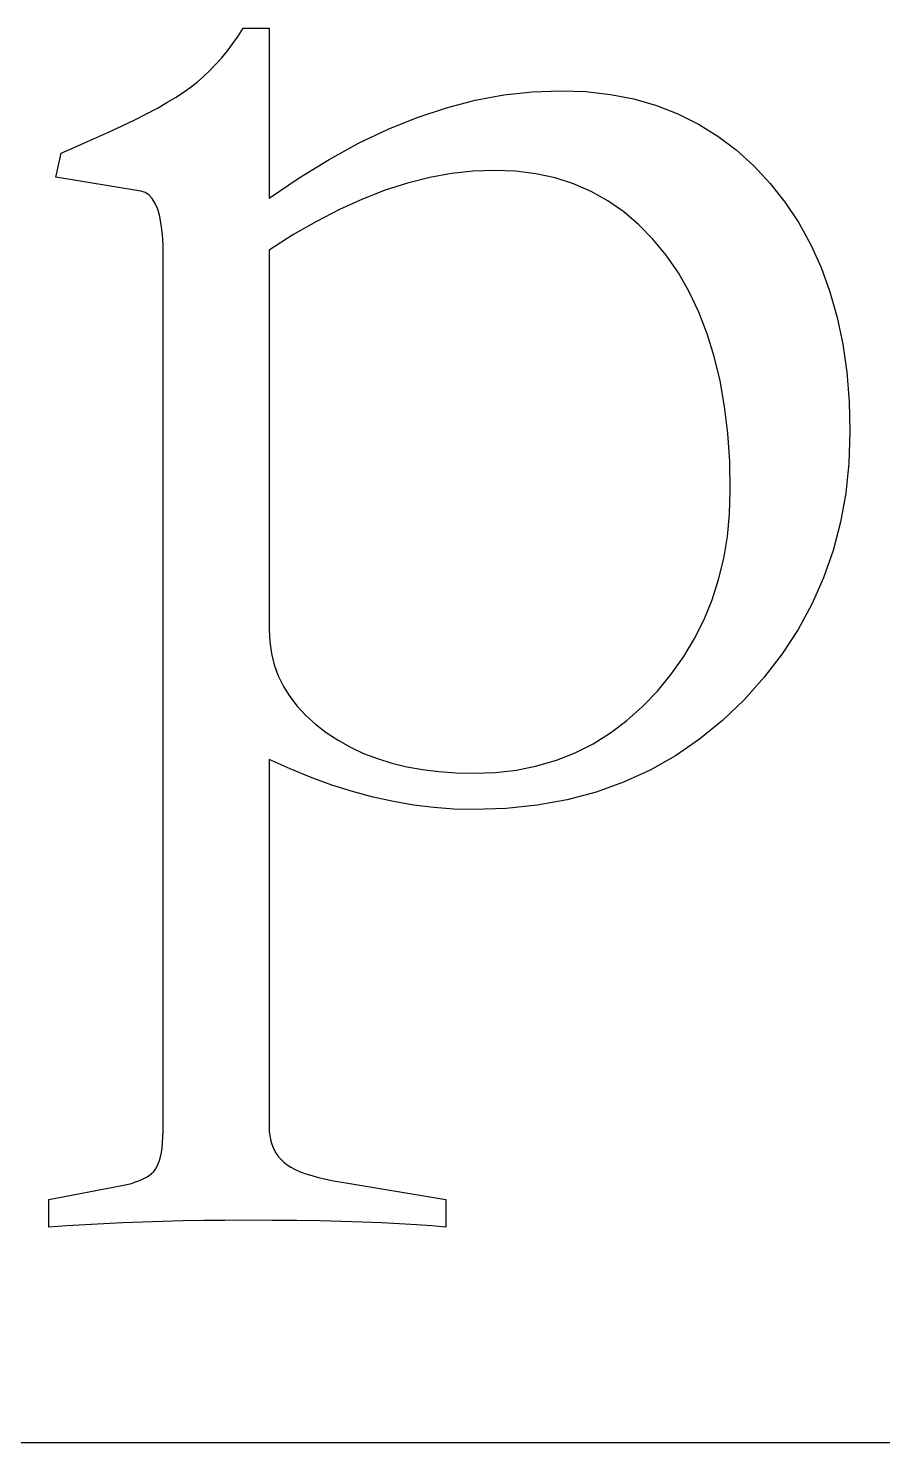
# Model space of a CAD drawing. Header units: millimetres. Extents: x -210 to 210, y -148 to 148.
# Drawn here: x -40.903 to -38.468, y -37.2 to -33.166 of the extents above; entities that cross this region are included whole.
import ezdxf

# ---------------------------------------------------------------- set-up
doc = ezdxf.new("R2010")
doc.units = ezdxf.units.MM
doc.layers.get('0').update_dxf_attribs({"lineweight": 18})

msp = doc.modelspace()

# ---------------------------------------------------------------- linework, layer by layer
at = {"color": 7, "lineweight": 30, "ltscale": 0.000650504}
msp.add_line((-40.3198, -33.21), (-40.305, -33.1886), dxfattribs=at)
at = {"color": 7, "lineweight": 30, "ltscale": 0.00065993}
msp.add_line((-40.305, -33.1886), (-40.2909, -33.1663), dxfattribs=at)
at = {"color": 7, "lineweight": 30, "ltscale": 0.001852}
msp.add_line((-40.2909, -33.1663), (-40.2168, -33.1663), dxfattribs=at)
at = {"color": 7, "lineweight": 30, "ltscale": 0.012106}
msp.add_line((-40.2168, -33.1663), (-40.2168, -33.6505), dxfattribs=at)
at = {"color": 7, "lineweight": 30, "ltscale": 0.000634138}
msp.add_line((-40.3513, -33.2501), (-40.3353, -33.2305), dxfattribs=at)
at = {"color": 7, "lineweight": 30, "ltscale": 0.000641786}
msp.add_line((-40.3353, -33.2305), (-40.3198, -33.21), dxfattribs=at)
at = {"color": 7, "lineweight": 30, "ltscale": 0.000622346}
msp.add_line((-40.3854, -33.2866), (-40.3681, -33.2688), dxfattribs=at)
at = {"color": 7, "lineweight": 30, "ltscale": 0.000627601}
msp.add_line((-40.3681, -33.2688), (-40.3513, -33.2501), dxfattribs=at)
at = {"color": 7, "lineweight": 30, "ltscale": 0.000615224}
msp.add_line((-40.4221, -33.3197), (-40.4035, -33.3036), dxfattribs=at)
at = {"color": 7, "lineweight": 30, "ltscale": 0.00061881}
msp.add_line((-40.4035, -33.3036), (-40.3854, -33.2866), dxfattribs=at)
at = {"color": 7, "lineweight": 30, "ltscale": 0.00064859}
msp.add_line((-40.4831, -33.3633), (-40.4613, -33.3491), dxfattribs=at)
at = {"color": 7, "lineweight": 30, "ltscale": 0.000612937}
msp.add_line((-40.4613, -33.3491), (-40.4414, -33.3348), dxfattribs=at)
at = {"color": 7, "lineweight": 30, "ltscale": 0.000613411}
msp.add_line((-40.4414, -33.3348), (-40.4221, -33.3197), dxfattribs=at)
at = {"color": 7, "lineweight": 30, "ltscale": 0.002074}
msp.add_line((-39.6295, -33.3717), (-39.5479, -33.3564), dxfattribs=at)
at = {"color": 7, "lineweight": 30, "ltscale": 0.002036}
msp.add_line((-39.5479, -33.3564), (-39.467, -33.3472), dxfattribs=at)
at = {"color": 7, "lineweight": 30, "ltscale": 0.00201}
for p, q in [((-39.467, -33.3472), (-39.3866, -33.3442)), ((-40.149, -33.7556), (-40.2168, -33.7987))]:
    msp.add_line(p, q, dxfattribs=at)
at = {"color": 7, "lineweight": 30, "ltscale": 0.001818}
msp.add_line((-39.3866, -33.3442), (-39.314, -33.3468), dxfattribs=at)
at = {"color": 7, "lineweight": 30, "ltscale": 0.001757}
msp.add_line((-39.314, -33.3468), (-39.2441, -33.3547), dxfattribs=at)
at = {"color": 7, "lineweight": 30, "ltscale": 0.001706}
msp.add_line((-39.2441, -33.3547), (-39.1772, -33.3679), dxfattribs=at)
at = {"color": 7, "lineweight": 30, "ltscale": 0.000863109}
msp.add_line((-40.5657, -33.41), (-40.5352, -33.3937), dxfattribs=at)
at = {"color": 7, "lineweight": 30, "ltscale": 0.00079122}
msp.add_line((-40.5352, -33.3937), (-40.5077, -33.3782), dxfattribs=at)
at = {"color": 7, "lineweight": 30, "ltscale": 0.000719313}
msp.add_line((-40.5077, -33.3782), (-40.4831, -33.3633), dxfattribs=at)
at = {"color": 7, "lineweight": 30, "ltscale": 0.002179}
for p, q in [((-39.7943, -33.4207), (-39.7116, -33.3932)), ((-38.5637, -34.2304), (-38.5615, -34.3176))]:
    msp.add_line(p, q, dxfattribs=at)
at = {"color": 7, "lineweight": 30, "ltscale": 0.002122}
msp.add_line((-39.7116, -33.3932), (-39.6295, -33.3717), dxfattribs=at)
at = {"color": 7, "lineweight": 30, "ltscale": 0.001668}
msp.add_line((-39.1772, -33.3679), (-39.1131, -33.3865), dxfattribs=at)
at = {"color": 7, "lineweight": 30, "ltscale": 0.001642}
msp.add_line((-39.1131, -33.3865), (-39.0519, -33.4102), dxfattribs=at)
at = {"color": 7, "lineweight": 30, "ltscale": 0.001009}
msp.add_line((-40.6354, -33.4446), (-40.5991, -33.4269), dxfattribs=at)
at = {"color": 7, "lineweight": 30, "ltscale": 0.000936005}
msp.add_line((-40.5991, -33.4269), (-40.5657, -33.41), dxfattribs=at)
at = {"color": 7, "lineweight": 30, "ltscale": 0.002247}
msp.add_line((-39.8776, -33.4544), (-39.7943, -33.4207), dxfattribs=at)
at = {"color": 7, "lineweight": 30, "ltscale": 0.00163}
msp.add_line((-39.0519, -33.4102), (-38.9935, -33.4393), dxfattribs=at)
at = {"color": 7, "lineweight": 30, "ltscale": 0.001632}
msp.add_line((-38.9935, -33.4393), (-38.938, -33.4737), dxfattribs=at)
at = {"color": 7, "lineweight": 30, "ltscale": 0.001155}
msp.add_line((-40.7167, -33.4819), (-40.6746, -33.4629), dxfattribs=at)
at = {"color": 7, "lineweight": 30, "ltscale": 0.001082}
msp.add_line((-40.6746, -33.4629), (-40.6354, -33.4446), dxfattribs=at)
at = {"color": 7, "lineweight": 30, "ltscale": 0.002322}
msp.add_line((-39.9615, -33.4943), (-39.8776, -33.4544), dxfattribs=at)
at = {"color": 7, "lineweight": 30, "ltscale": 0.001647}
msp.add_line((-38.938, -33.4737), (-38.8854, -33.5133), dxfattribs=at)
at = {"color": 7, "lineweight": 30, "ltscale": 0.001303}
msp.add_line((-40.8097, -33.522), (-40.7617, -33.5016), dxfattribs=at)
at = {"color": 7, "lineweight": 30, "ltscale": 0.001229}
msp.add_line((-40.7617, -33.5016), (-40.7167, -33.4819), dxfattribs=at)
at = {"color": 7, "lineweight": 30, "ltscale": 0.002405}
msp.add_line((-40.046, -33.5402), (-39.9615, -33.4943), dxfattribs=at)
at = {"color": 7, "lineweight": 30, "ltscale": 0.001676}
for p, q in [((-38.8854, -33.5133), (-38.8357, -33.5583)), ((-39.8219, -33.6078), (-39.8857, -33.6283))]:
    msp.add_line(p, q, dxfattribs=at)
at = {"color": 7, "lineweight": 30, "ltscale": 0.001769}
msp.add_line((-40.8245, -33.5912), (-40.8097, -33.522), dxfattribs=at)
at = {"color": 7, "lineweight": 30, "ltscale": 0.002494}
msp.add_line((-40.1311, -33.5923), (-40.046, -33.5402), dxfattribs=at)
at = {"color": 7, "lineweight": 30, "ltscale": 0.001718}
msp.add_line((-38.8357, -33.5583), (-38.7888, -33.6085), dxfattribs=at)
at = {"color": 7, "lineweight": 30, "ltscale": 0.006133}
msp.add_line((-40.5824, -33.6307), (-40.8245, -33.5912), dxfattribs=at)
at = {"color": 7, "lineweight": 30, "ltscale": 0.00259}
msp.add_line((-40.2168, -33.6505), (-40.1311, -33.5923), dxfattribs=at)
at = {"color": 7, "lineweight": 30, "ltscale": 0.001626}
msp.add_line((-39.7588, -33.5919), (-39.8219, -33.6078), dxfattribs=at)
at = {"color": 7, "lineweight": 30, "ltscale": 0.001583}
msp.add_line((-39.6965, -33.5805), (-39.7588, -33.5919), dxfattribs=at)
at = {"color": 7, "lineweight": 30, "ltscale": 0.001545}
msp.add_line((-39.6351, -33.5737), (-39.6965, -33.5805), dxfattribs=at)
at = {"color": 7, "lineweight": 30, "ltscale": 0.001519}
msp.add_line((-39.5744, -33.5715), (-39.6351, -33.5737), dxfattribs=at)
at = {"color": 7, "lineweight": 30, "ltscale": 0.001502}
msp.add_line((-39.5144, -33.5739), (-39.5744, -33.5715), dxfattribs=at)
at = {"color": 7, "lineweight": 30, "ltscale": 0.00145}
for p, q in [((-39.4568, -33.5811), (-39.5144, -33.5739)), ((-39.4537, -35.2699), (-39.3981, -35.2534))]:
    msp.add_line(p, q, dxfattribs=at)
at = {"color": 7, "lineweight": 30, "ltscale": 0.001411}
msp.add_line((-39.4017, -33.5932), (-39.4568, -33.5811), dxfattribs=at)
at = {"color": 7, "lineweight": 30, "ltscale": 0.001382}
msp.add_line((-39.3491, -33.6102), (-39.4017, -33.5932), dxfattribs=at)
at = {"color": 7, "lineweight": 30, "ltscale": 0.000318613}
msp.add_line((-40.5702, -33.6344), (-40.5824, -33.6307), dxfattribs=at)
at = {"color": 7, "lineweight": 30, "ltscale": 0.000324437}
msp.add_line((-40.5593, -33.6414), (-40.5702, -33.6344), dxfattribs=at)
at = {"color": 7, "lineweight": 30, "ltscale": 0.000353616}
msp.add_line((-40.5497, -33.6518), (-40.5593, -33.6414), dxfattribs=at)
at = {"color": 7, "lineweight": 30, "ltscale": 0.001732}
msp.add_line((-39.8857, -33.6283), (-39.9503, -33.6533), dxfattribs=at)
at = {"color": 7, "lineweight": 30, "ltscale": 0.001367}
msp.add_line((-39.2989, -33.632), (-39.3491, -33.6102), dxfattribs=at)
at = {"color": 7, "lineweight": 30, "ltscale": 0.001365}
for p, q in [((-39.2512, -33.6586), (-39.2989, -33.632)), ((-40.6332, -36.5729), (-40.6877, -36.5755))]:
    msp.add_line(p, q, dxfattribs=at)
at = {"color": 7, "lineweight": 30, "ltscale": 0.001742}
msp.add_line((-38.7888, -33.6085), (-38.7456, -33.6632), dxfattribs=at)
at = {"color": 7, "lineweight": 30, "ltscale": 0.000402284}
msp.add_line((-40.5413, -33.6655), (-40.5497, -33.6518), dxfattribs=at)
at = {"color": 7, "lineweight": 30, "ltscale": 0.000462168}
msp.add_line((-40.5342, -33.6826), (-40.5413, -33.6655), dxfattribs=at)
at = {"color": 7, "lineweight": 30, "ltscale": 0.001795}
msp.add_line((-39.9503, -33.6533), (-40.0157, -33.6828), dxfattribs=at)
at = {"color": 7, "lineweight": 30, "ltscale": 0.001378}
msp.add_line((-39.206, -33.6901), (-39.2512, -33.6586), dxfattribs=at)
at = {"color": 7, "lineweight": 30, "ltscale": 0.001748}
msp.add_line((-38.7456, -33.6632), (-38.7069, -33.7215), dxfattribs=at)
at = {"color": 7, "lineweight": 30, "ltscale": 0.000531693}
msp.add_line((-40.5284, -33.7031), (-40.5342, -33.6826), dxfattribs=at)
at = {"color": 7, "lineweight": 30, "ltscale": 0.000605944}
msp.add_line((-40.524, -33.7269), (-40.5284, -33.7031), dxfattribs=at)
at = {"color": 7, "lineweight": 30, "ltscale": 0.001933}
msp.add_line((-40.082, -33.7169), (-40.149, -33.7556), dxfattribs=at)
at = {"color": 7, "lineweight": 30, "ltscale": 0.001862}
msp.add_line((-40.0157, -33.6828), (-40.082, -33.7169), dxfattribs=at)
at = {"color": 7, "lineweight": 30, "ltscale": 0.001402}
msp.add_line((-39.1633, -33.7264), (-39.206, -33.6901), dxfattribs=at)
at = {"color": 7, "lineweight": 30, "ltscale": 0.001766}
msp.add_line((-38.7069, -33.7215), (-38.6729, -33.7834), dxfattribs=at)
at = {"color": 7, "lineweight": 30, "ltscale": 0.000683915}
msp.add_line((-40.5208, -33.7541), (-40.524, -33.7269), dxfattribs=at)
at = {"color": 7, "lineweight": 30, "ltscale": 0.000764833}
msp.add_line((-40.5188, -33.7846), (-40.5208, -33.7541), dxfattribs=at)
at = {"color": 7, "lineweight": 30, "ltscale": 0.00144}
msp.add_line((-39.123, -33.7676), (-39.1633, -33.7264), dxfattribs=at)
at = {"color": 7, "lineweight": 30, "ltscale": 0.000847586}
msp.add_line((-40.5182, -33.8185), (-40.5188, -33.7846), dxfattribs=at)
at = {"color": 7, "lineweight": 30, "ltscale": 0.027053}
msp.add_line((-40.2168, -33.7987), (-40.2168, -34.8809), dxfattribs=at)
at = {"color": 7, "lineweight": 30, "ltscale": 0.001488}
for p, q in [((-39.0852, -33.8136), (-39.123, -33.7676)), ((-39.8622, -35.3718), (-39.9203, -35.3589))]:
    msp.add_line(p, q, dxfattribs=at)
at = {"color": 7, "lineweight": 30, "ltscale": 0.001797}
msp.add_line((-38.6729, -33.7834), (-38.6433, -33.8489), dxfattribs=at)
at = {"color": 7, "lineweight": 30, "ltscale": 0.061888}
msp.add_line((-40.5182, -36.294), (-40.5182, -33.8185), dxfattribs=at)
at = {"color": 7, "lineweight": 30, "ltscale": 0.001529}
for p, q in [((-39.0505, -33.8639), (-39.0852, -33.8136)), ((-39.0705, -35.0083), (-39.0352, -34.9583))]:
    msp.add_line(p, q, dxfattribs=at)
at = {"color": 7, "lineweight": 30, "ltscale": 0.001559}
msp.add_line((-39.0194, -33.9179), (-39.0505, -33.8639), dxfattribs=at)
at = {"color": 7, "lineweight": 30, "ltscale": 0.001837}
msp.add_line((-38.6433, -33.8489), (-38.6183, -33.9179), dxfattribs=at)
at = {"color": 7, "lineweight": 30, "ltscale": 0.0016}
msp.add_line((-38.992, -33.9757), (-39.0194, -33.9179), dxfattribs=at)
at = {"color": 7, "lineweight": 30, "ltscale": 0.001888}
msp.add_line((-38.6183, -33.9179), (-38.5978, -33.9907), dxfattribs=at)
at = {"color": 7, "lineweight": 30, "ltscale": 0.00165}
for p, q in [((-38.9682, -34.0373), (-38.992, -33.9757)), ((-40.0721, -36.5676), (-40.1381, -36.5666))]:
    msp.add_line(p, q, dxfattribs=at)
at = {"color": 7, "lineweight": 30, "ltscale": 0.001949}
msp.add_line((-38.5978, -33.9907), (-38.5819, -34.067), dxfattribs=at)
at = {"color": 7, "lineweight": 30, "ltscale": 0.001709}
msp.add_line((-38.9481, -34.1026), (-38.9682, -34.0373), dxfattribs=at)
at = {"color": 7, "lineweight": 30, "ltscale": 0.002018}
msp.add_line((-38.5819, -34.067), (-38.5706, -34.1469), dxfattribs=at)
at = {"color": 7, "lineweight": 30, "ltscale": 0.001775}
msp.add_line((-38.9317, -34.1717), (-38.9481, -34.1026), dxfattribs=at)
at = {"color": 7, "lineweight": 30, "ltscale": 0.002095}
msp.add_line((-38.5706, -34.1469), (-38.5637, -34.2304), dxfattribs=at)
at = {"color": 7, "lineweight": 30, "ltscale": 0.001849}
msp.add_line((-38.9189, -34.2445), (-38.9317, -34.1717), dxfattribs=at)
at = {"color": 7, "lineweight": 30, "ltscale": 0.001928}
msp.add_line((-38.9097, -34.3211), (-38.9189, -34.2445), dxfattribs=at)
at = {"color": 7, "lineweight": 30, "ltscale": 0.002013}
msp.add_line((-38.9042, -34.4015), (-38.9097, -34.3211), dxfattribs=at)
at = {"color": 7, "lineweight": 30, "ltscale": 0.002216}
msp.add_line((-38.5615, -34.3176), (-38.5645, -34.4061), dxfattribs=at)
at = {"color": 7, "lineweight": 30, "ltscale": 0.002103}
msp.add_line((-38.9024, -34.4856), (-38.9042, -34.4015), dxfattribs=at)
at = {"color": 7, "lineweight": 30, "ltscale": 0.002158}
msp.add_line((-38.5645, -34.4061), (-38.5735, -34.492), dxfattribs=at)
at = {"color": 7, "lineweight": 30, "ltscale": 0.001656}
msp.add_line((-38.9045, -34.5518), (-38.9024, -34.4856), dxfattribs=at)
at = {"color": 7, "lineweight": 30, "ltscale": 0.002112}
msp.add_line((-38.5735, -34.492), (-38.5886, -34.5751), dxfattribs=at)
at = {"color": 7, "lineweight": 30, "ltscale": 0.001611}
msp.add_line((-38.9107, -34.6159), (-38.9045, -34.5518), dxfattribs=at)
at = {"color": 7, "lineweight": 30, "ltscale": 0.002079}
msp.add_line((-38.5886, -34.5751), (-38.6097, -34.6556), dxfattribs=at)
at = {"color": 7, "lineweight": 30, "ltscale": 0.001575}
msp.add_line((-38.9211, -34.6781), (-38.9107, -34.6159), dxfattribs=at)
at = {"color": 7, "lineweight": 30, "ltscale": 0.001546}
msp.add_line((-38.9356, -34.7382), (-38.9211, -34.6781), dxfattribs=at)
at = {"color": 7, "lineweight": 30, "ltscale": 0.002057}
msp.add_line((-38.6097, -34.6556), (-38.6368, -34.7332), dxfattribs=at)
at = {"color": 7, "lineweight": 30, "ltscale": 0.001525}
msp.add_line((-38.9543, -34.7962), (-38.9356, -34.7382), dxfattribs=at)
at = {"color": 7, "lineweight": 30, "ltscale": 0.002049}
msp.add_line((-38.6368, -34.7332), (-38.67, -34.8082), dxfattribs=at)
at = {"color": 7, "lineweight": 30, "ltscale": 0.001513}
msp.add_line((-38.9771, -34.8523), (-38.9543, -34.7962), dxfattribs=at)
at = {"color": 7, "lineweight": 30, "ltscale": 0.002056}
msp.add_line((-38.67, -34.8082), (-38.7092, -34.8805), dxfattribs=at)
at = {"color": 7, "lineweight": 30, "ltscale": 0.000874727}
msp.add_line((-40.2168, -34.8809), (-40.2151, -34.9158), dxfattribs=at)
at = {"color": 7, "lineweight": 30, "ltscale": 0.00151}
for p, q in [((-39.0041, -34.9063), (-38.9771, -34.8523)), ((-39.5715, -35.2886), (-39.5115, -35.2816))]:
    msp.add_line(p, q, dxfattribs=at)
at = {"color": 7, "lineweight": 30, "ltscale": 0.002073}
for p, q in [((-38.7092, -34.8805), (-38.7544, -34.95)), ((-39.1309, -35.2818), (-39.2063, -35.3163))]:
    msp.add_line(p, q, dxfattribs=at)
at = {"color": 7, "lineweight": 30, "ltscale": 0.000852029}
msp.add_line((-40.2151, -34.9158), (-40.2102, -34.9496), dxfattribs=at)
at = {"color": 7, "lineweight": 30, "ltscale": 0.001515}
for p, q in [((-39.0352, -34.9583), (-39.0041, -34.9063)), ((-39.9203, -35.3589), (-39.9788, -35.3432))]:
    msp.add_line(p, q, dxfattribs=at)
at = {"color": 7, "lineweight": 30, "ltscale": 0.000837306}
msp.add_line((-40.2102, -34.9496), (-40.2021, -34.982), dxfattribs=at)
at = {"color": 7, "lineweight": 30, "ltscale": 0.002105}
msp.add_line((-38.7544, -34.95), (-38.8056, -35.0169), dxfattribs=at)
at = {"color": 7, "lineweight": 30, "ltscale": 0.000831727}
msp.add_line((-40.2021, -34.982), (-40.1907, -35.0133), dxfattribs=at)
at = {"color": 7, "lineweight": 30, "ltscale": 0.000835282}
msp.add_line((-40.1907, -35.0133), (-40.176, -35.0433), dxfattribs=at)
at = {"color": 7, "lineweight": 30, "ltscale": 0.001552}
msp.add_line((-39.1099, -35.0563), (-39.0705, -35.0083), dxfattribs=at)
at = {"color": 7, "lineweight": 30, "ltscale": 0.00084818}
msp.add_line((-40.176, -35.0433), (-40.158, -35.0721), dxfattribs=at)
at = {"color": 7, "lineweight": 30, "ltscale": 0.002149}
for p, q in [((-38.8056, -35.0169), (-38.8629, -35.081)), ((-38.8629, -35.081), (-38.9248, -35.1406))]:
    msp.add_line(p, q, dxfattribs=at)
at = {"color": 7, "lineweight": 30, "ltscale": 0.000868593}
msp.add_line((-40.158, -35.0721), (-40.1369, -35.0996), dxfattribs=at)
at = {"color": 7, "lineweight": 30, "ltscale": 0.001542}
for p, q in [((-39.1525, -35.1009), (-39.1099, -35.0563)), ((-40.281, -36.5658), (-40.3427, -36.566))]:
    msp.add_line(p, q, dxfattribs=at)
at = {"color": 7, "lineweight": 30, "ltscale": 0.000898417}
msp.add_line((-40.1369, -35.0996), (-40.1124, -35.126), dxfattribs=at)
at = {"color": 7, "lineweight": 30, "ltscale": 0.000934196}
msp.add_line((-40.1124, -35.126), (-40.0847, -35.151), dxfattribs=at)
at = {"color": 7, "lineweight": 30, "ltscale": 0.001499}
msp.add_line((-39.1973, -35.1408), (-39.1525, -35.1009), dxfattribs=at)
at = {"color": 7, "lineweight": 30, "ltscale": 0.000977211}
msp.add_line((-40.0847, -35.151), (-40.0537, -35.1749), dxfattribs=at)
at = {"color": 7, "lineweight": 30, "ltscale": 0.001004}
msp.add_line((-40.0537, -35.1749), (-40.0201, -35.1969), dxfattribs=at)
at = {"color": 7, "lineweight": 30, "ltscale": 0.001467}
for p, q in [((-39.2442, -35.176), (-39.1973, -35.1408)), ((-39.9512, -36.5708), (-40.0098, -36.569))]:
    msp.add_line(p, q, dxfattribs=at)
at = {"color": 7, "lineweight": 30, "ltscale": 0.002109}
msp.add_line((-38.9248, -35.1406), (-38.9902, -35.1939), dxfattribs=at)
at = {"color": 7, "lineweight": 30, "ltscale": 0.001014}
for p, q in [((-40.0201, -35.1969), (-39.9847, -35.2167)), ((-39.7128, -36.5856), (-39.7531, -36.5818))]:
    msp.add_line(p, q, dxfattribs=at)
at = {"color": 7, "lineweight": 30, "ltscale": 0.001435}
msp.add_line((-39.3446, -35.2323), (-39.2934, -35.2065), dxfattribs=at)
at = {"color": 7, "lineweight": 30, "ltscale": 0.001446}
msp.add_line((-39.2934, -35.2065), (-39.2442, -35.176), dxfattribs=at)
at = {"color": 7, "lineweight": 30, "ltscale": 0.002081}
msp.add_line((-38.9902, -35.1939), (-39.0588, -35.241), dxfattribs=at)
at = {"color": 7, "lineweight": 30, "ltscale": 0.026188}
msp.add_line((-40.2168, -35.2515), (-40.2168, -36.299), dxfattribs=at)
at = {"color": 7, "lineweight": 30, "ltscale": 0.001649}
msp.add_line((-40.1567, -35.2787), (-40.2168, -35.2515), dxfattribs=at)
at = {"color": 7, "lineweight": 30, "ltscale": 0.001029}
msp.add_line((-39.9847, -35.2167), (-39.9474, -35.2341), dxfattribs=at)
at = {"color": 7, "lineweight": 30, "ltscale": 0.00105}
msp.add_line((-39.9474, -35.2341), (-39.9082, -35.2492), dxfattribs=at)
at = {"color": 7, "lineweight": 30, "ltscale": 0.001075}
msp.add_line((-39.9082, -35.2492), (-39.8672, -35.262), dxfattribs=at)
at = {"color": 7, "lineweight": 30, "ltscale": 0.001437}
msp.add_line((-39.3981, -35.2534), (-39.3446, -35.2323), dxfattribs=at)
at = {"color": 7, "lineweight": 30, "ltscale": 0.00207}
msp.add_line((-39.0588, -35.241), (-39.1309, -35.2818), dxfattribs=at)
at = {"color": 7, "lineweight": 30, "ltscale": 0.001612}
msp.add_line((-40.097, -35.303), (-40.1567, -35.2787), dxfattribs=at)
at = {"color": 7, "lineweight": 30, "ltscale": 0.001106}
msp.add_line((-39.8672, -35.262), (-39.8242, -35.2724), dxfattribs=at)
at = {"color": 7, "lineweight": 30, "ltscale": 0.001138}
msp.add_line((-39.8242, -35.2724), (-39.7794, -35.2805), dxfattribs=at)
at = {"color": 7, "lineweight": 30, "ltscale": 0.001176}
msp.add_line((-39.7794, -35.2805), (-39.7327, -35.2863), dxfattribs=at)
at = {"color": 7, "lineweight": 30, "ltscale": 0.001218}
msp.add_line((-39.7327, -35.2863), (-39.6841, -35.2898), dxfattribs=at)
at = {"color": 7, "lineweight": 30, "ltscale": 0.001261}
msp.add_line((-39.6841, -35.2898), (-39.6337, -35.291), dxfattribs=at)
at = {"color": 7, "lineweight": 30, "ltscale": 0.001555}
msp.add_line((-39.6337, -35.291), (-39.5715, -35.2886), dxfattribs=at)
at = {"color": 7, "lineweight": 30, "ltscale": 0.001475}
msp.add_line((-39.5115, -35.2816), (-39.4537, -35.2699), dxfattribs=at)
at = {"color": 7, "lineweight": 30, "ltscale": 0.001577}
msp.add_line((-40.0377, -35.3245), (-40.097, -35.303), dxfattribs=at)
at = {"color": 7, "lineweight": 30, "ltscale": 0.001544}
msp.add_line((-39.9788, -35.3432), (-40.0377, -35.3245), dxfattribs=at)
at = {"color": 7, "lineweight": 30, "ltscale": 0.002091}
msp.add_line((-39.2063, -35.3163), (-39.285, -35.3445), dxfattribs=at)
at = {"color": 7, "lineweight": 30, "ltscale": 0.001464}
msp.add_line((-39.8045, -35.3818), (-39.8622, -35.3718), dxfattribs=at)
at = {"color": 7, "lineweight": 30, "ltscale": 0.002173}
msp.add_line((-39.3672, -35.3665), (-39.4526, -35.3822), dxfattribs=at)
at = {"color": 7, "lineweight": 30, "ltscale": 0.002125}
msp.add_line((-39.285, -35.3445), (-39.3672, -35.3665), dxfattribs=at)
at = {"color": 7, "lineweight": 30, "ltscale": 0.001444}
msp.add_line((-39.7472, -35.389), (-39.8045, -35.3818), dxfattribs=at)
at = {"color": 7, "lineweight": 30, "ltscale": 0.001427}
msp.add_line((-39.6902, -35.3933), (-39.7472, -35.389), dxfattribs=at)
at = {"color": 7, "lineweight": 30, "ltscale": 0.001414}
msp.add_line((-39.6337, -35.3947), (-39.6902, -35.3933), dxfattribs=at)
at = {"color": 7, "lineweight": 30, "ltscale": 0.002306}
msp.add_line((-39.5415, -35.3916), (-39.6337, -35.3947), dxfattribs=at)
at = {"color": 7, "lineweight": 30, "ltscale": 0.002234}
msp.add_line((-39.4526, -35.3822), (-39.5415, -35.3916), dxfattribs=at)
at = {"color": 7, "lineweight": 30, "ltscale": 0.000454171}
msp.add_line((-40.5184, -36.3122), (-40.5182, -36.294), dxfattribs=at)
at = {"color": 7, "lineweight": 30, "ltscale": 0.000314512}
msp.add_line((-40.2168, -36.299), (-40.2163, -36.3116), dxfattribs=at)
at = {"color": 7, "lineweight": 30, "ltscale": 0.000393112}
msp.add_line((-40.5202, -36.3448), (-40.5191, -36.3291), dxfattribs=at)
at = {"color": 7, "lineweight": 30, "ltscale": 0.000423383}
msp.add_line((-40.5191, -36.3291), (-40.5184, -36.3122), dxfattribs=at)
at = {"color": 7, "lineweight": 30, "ltscale": 0.000302411}
msp.add_line((-40.2163, -36.3116), (-40.2151, -36.3236), dxfattribs=at)
at = {"color": 7, "lineweight": 30, "ltscale": 0.000292031}
msp.add_line((-40.2151, -36.3236), (-40.213, -36.3351), dxfattribs=at)
at = {"color": 7, "lineweight": 30, "ltscale": 0.000283349}
msp.add_line((-40.213, -36.3351), (-40.21, -36.346), dxfattribs=at)
at = {"color": 7, "lineweight": 30, "ltscale": 0.000278348}
msp.add_line((-40.5291, -36.3952), (-40.5262, -36.3845), dxfattribs=at)
at = {"color": 7, "lineweight": 30, "ltscale": 0.000305797}
msp.add_line((-40.5262, -36.3845), (-40.5237, -36.3725), dxfattribs=at)
at = {"color": 7, "lineweight": 30, "ltscale": 0.000334168}
msp.add_line((-40.5237, -36.3725), (-40.5217, -36.3593), dxfattribs=at)
at = {"color": 7, "lineweight": 30, "ltscale": 0.000363341}
msp.add_line((-40.5217, -36.3593), (-40.5202, -36.3448), dxfattribs=at)
at = {"color": 7, "lineweight": 30, "ltscale": 0.00027657}
msp.add_line((-40.21, -36.346), (-40.2063, -36.3564), dxfattribs=at)
at = {"color": 7, "lineweight": 30, "ltscale": 0.000272352}
msp.add_line((-40.2063, -36.3564), (-40.2016, -36.3663), dxfattribs=at)
at = {"color": 7, "lineweight": 30, "ltscale": 0.000269811}
msp.add_line((-40.2016, -36.3663), (-40.1962, -36.3756), dxfattribs=at)
at = {"color": 7, "lineweight": 30, "ltscale": 0.000269839}
msp.add_line((-40.1962, -36.3756), (-40.1899, -36.3844), dxfattribs=at)
at = {"color": 7, "lineweight": 30, "ltscale": 0.000272302}
msp.add_line((-40.1899, -36.3844), (-40.1827, -36.3926), dxfattribs=at)
at = {"color": 7, "lineweight": 30, "ltscale": 0.000199668}
msp.add_line((-40.5454, -36.4263), (-40.5404, -36.42), dxfattribs=at)
at = {"color": 7, "lineweight": 30, "ltscale": 0.000205129}
msp.add_line((-40.5404, -36.42), (-40.5362, -36.413), dxfattribs=at)
at = {"color": 7, "lineweight": 30, "ltscale": 0.000227546}
msp.add_line((-40.5362, -36.413), (-40.5324, -36.4047), dxfattribs=at)
at = {"color": 7, "lineweight": 30, "ltscale": 0.000251785}
msp.add_line((-40.5324, -36.4047), (-40.5291, -36.3952), dxfattribs=at)
at = {"color": 7, "lineweight": 30, "ltscale": 0.000277213}
msp.add_line((-40.1827, -36.3926), (-40.1747, -36.4003), dxfattribs=at)
at = {"color": 7, "lineweight": 30, "ltscale": 0.000292404}
msp.add_line((-40.1747, -36.4003), (-40.1656, -36.4075), dxfattribs=at)
at = {"color": 7, "lineweight": 30, "ltscale": 0.000321714}
msp.add_line((-40.1656, -36.4075), (-40.1547, -36.4144), dxfattribs=at)
at = {"color": 7, "lineweight": 30, "ltscale": 0.000352352}
msp.add_line((-40.1547, -36.4144), (-40.1422, -36.421), dxfattribs=at)
at = {"color": 7, "lineweight": 30, "ltscale": 0.000385157}
msp.add_line((-40.1422, -36.421), (-40.1281, -36.4272), dxfattribs=at)
at = {"color": 7, "lineweight": 30, "ltscale": 0.000366346}
msp.add_line((-40.6367, -36.467), (-40.6224, -36.4638), dxfattribs=at)
at = {"color": 7, "lineweight": 30, "ltscale": 0.000342445}
msp.add_line((-40.6224, -36.4638), (-40.6092, -36.4604), dxfattribs=at)
at = {"color": 7, "lineweight": 30, "ltscale": 0.000320515}
msp.add_line((-40.6092, -36.4604), (-40.597, -36.4565), dxfattribs=at)
at = {"color": 7, "lineweight": 30, "ltscale": 0.00029809}
msp.add_line((-40.597, -36.4565), (-40.5858, -36.4524), dxfattribs=at)
at = {"color": 7, "lineweight": 30, "ltscale": 0.000278099}
msp.add_line((-40.5858, -36.4524), (-40.5756, -36.4478), dxfattribs=at)
at = {"color": 7, "lineweight": 30, "ltscale": 0.000258457}
msp.add_line((-40.5756, -36.4478), (-40.5665, -36.443), dxfattribs=at)
at = {"color": 7, "lineweight": 30, "ltscale": 0.000240618}
msp.add_line((-40.5665, -36.443), (-40.5584, -36.4378), dxfattribs=at)
at = {"color": 7, "lineweight": 30, "ltscale": 0.000223887}
msp.add_line((-40.5584, -36.4378), (-40.5514, -36.4322), dxfattribs=at)
at = {"color": 7, "lineweight": 30, "ltscale": 0.000210675}
msp.add_line((-40.5514, -36.4322), (-40.5454, -36.4263), dxfattribs=at)
at = {"color": 7, "lineweight": 30, "ltscale": 0.000419914}
msp.add_line((-40.1281, -36.4272), (-40.1124, -36.433), dxfattribs=at)
at = {"color": 7, "lineweight": 30, "ltscale": 0.000455432}
msp.add_line((-40.1124, -36.433), (-40.095, -36.4385), dxfattribs=at)
at = {"color": 7, "lineweight": 30, "ltscale": 0.000491803}
msp.add_line((-40.095, -36.4385), (-40.076, -36.4437), dxfattribs=at)
at = {"color": 7, "lineweight": 30, "ltscale": 0.000529647}
msp.add_line((-40.076, -36.4437), (-40.0554, -36.4485), dxfattribs=at)
at = {"color": 7, "lineweight": 30, "ltscale": 0.00056805}
msp.add_line((-40.0554, -36.4485), (-40.0331, -36.453), dxfattribs=at)
at = {"color": 7, "lineweight": 30, "ltscale": 0.000606228}
msp.add_line((-40.0331, -36.453), (-40.0092, -36.4571), dxfattribs=at)
at = {"color": 7, "lineweight": 30, "ltscale": 0.007513}
msp.add_line((-40.0092, -36.4571), (-39.7128, -36.5065), dxfattribs=at)
at = {"color": 7, "lineweight": 30, "ltscale": 0.005282}
msp.add_line((-40.8443, -36.5065), (-40.6367, -36.467), dxfattribs=at)
at = {"color": 7, "lineweight": 30, "ltscale": 0.001976}
for p, q in [((-40.8443, -36.5856), (-40.8443, -36.5065)), ((-39.7128, -36.5065), (-39.7128, -36.5856))]:
    msp.add_line(p, q, dxfattribs=at)
at = {"color": 7, "lineweight": 30, "ltscale": 0.001278}
msp.add_line((-40.7933, -36.5818), (-40.8443, -36.5856), dxfattribs=at)
at = {"color": 7, "lineweight": 30, "ltscale": 0.001307}
msp.add_line((-40.7411, -36.5785), (-40.7933, -36.5818), dxfattribs=at)
at = {"color": 7, "lineweight": 30, "ltscale": 0.001336}
msp.add_line((-40.6877, -36.5755), (-40.7411, -36.5785), dxfattribs=at)
at = {"color": 7, "lineweight": 30, "ltscale": 0.001395}
msp.add_line((-40.5775, -36.5708), (-40.6332, -36.5729), dxfattribs=at)
at = {"color": 7, "lineweight": 30, "ltscale": 0.001424}
msp.add_line((-40.5205, -36.569), (-40.5775, -36.5708), dxfattribs=at)
at = {"color": 7, "lineweight": 30, "ltscale": 0.001453}
msp.add_line((-40.4624, -36.5676), (-40.5205, -36.569), dxfattribs=at)
at = {"color": 7, "lineweight": 30, "ltscale": 0.001483}
msp.add_line((-40.4031, -36.5666), (-40.4624, -36.5676), dxfattribs=at)
at = {"color": 7, "lineweight": 30, "ltscale": 0.001512}
msp.add_line((-40.3427, -36.566), (-40.4031, -36.5666), dxfattribs=at)
at = {"color": 7, "lineweight": 30, "ltscale": 0.001831}
msp.add_line((-40.2077, -36.566), (-40.281, -36.5658), dxfattribs=at)
at = {"color": 7, "lineweight": 30, "ltscale": 0.001741}
msp.add_line((-40.1381, -36.5666), (-40.2077, -36.566), dxfattribs=at)
at = {"color": 7, "lineweight": 30, "ltscale": 0.001558}
msp.add_line((-40.0098, -36.569), (-40.0721, -36.5676), dxfattribs=at)
at = {"color": 7, "lineweight": 30, "ltscale": 0.001376}
msp.add_line((-39.8962, -36.5729), (-39.9512, -36.5708), dxfattribs=at)
at = {"color": 7, "lineweight": 30, "ltscale": 0.001285}
msp.add_line((-39.8448, -36.5755), (-39.8962, -36.5729), dxfattribs=at)
at = {"color": 7, "lineweight": 30, "ltscale": 0.001195}
msp.add_line((-39.7971, -36.5785), (-39.8448, -36.5755), dxfattribs=at)
at = {"color": 7, "lineweight": 30, "ltscale": 0.001103}
msp.add_line((-39.7531, -36.5818), (-39.7971, -36.5785), dxfattribs=at)
at = {"color": 7, "lineweight": 30}
msp.add_line((-30.2653, -37.2001), (-51.2177, -37.2001), dxfattribs=at)

doc.saveas('drawing.dxf')
